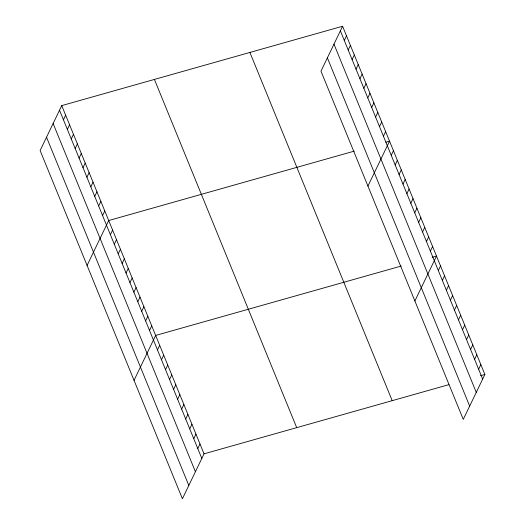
<?xml version="1.0" encoding="UTF-8"?>
<svg xmlns="http://www.w3.org/2000/svg" width="525" height="525" viewBox="0 0 525 525"><rect width="100%" height="100%" fill="white"/><g stroke="black" fill="none" stroke-linecap="round" stroke-linejoin="round"><path stroke-width="0.79" d="M61.74 105.61L40.123 150.524L182.411 498.75L204.022 453.836L61.74 105.61L342.589 26.25L484.877 374.476L463.26 419.39L320.978 71.164L342.589 26.25M63.433 119.785L65.651 115.185M67.351 129.367L69.562 124.766M71.262 138.941L73.474 134.341M75.173 148.516L77.392 143.916M79.085 158.091L81.303 153.49M83.002 167.672L85.214 163.072M86.914 177.247L89.125 172.646M90.825 186.821L93.043 182.221M94.736 196.396L96.954 191.796M98.654 205.977L100.866 201.377M102.565 215.552L104.777 210.952M87.078 265.44L108.695 220.526L354.237 151.141M110.388 234.701L112.606 230.101M114.306 244.276L116.517 239.676M118.217 253.857L120.428 249.257M122.128 263.432L124.346 258.832M126.039 273.007L128.257 268.406M129.957 282.581L132.169 277.981M133.868 292.162L136.08 287.562M137.78 301.737L139.998 297.137M141.691 311.312L143.909 306.712M145.609 320.887L147.82 316.286M149.52 330.468L151.732 325.868M134.032 380.349L155.649 335.442L401.192 266.057M157.467 349.906L159.679 345.306M161.497 359.776L163.708 355.176M165.526 369.639L167.744 365.039M169.562 379.509L171.773 374.909M173.591 389.373L175.803 384.773M344.288 40.425L346.5 35.825M177.621 399.243L179.839 394.642M348.2 50L350.418 45.399M181.65 409.106L183.868 404.506M352.117 59.581L354.329 54.981M185.686 418.976L187.898 414.376M356.029 69.156L358.24 64.555M189.715 428.84L191.927 424.239M359.94 78.73L362.152 74.13M193.745 438.71L195.963 434.109M363.851 88.305L366.069 83.705M197.781 448.573L199.992 443.973M367.769 97.886L369.981 93.286M371.68 107.461L373.892 102.861M375.592 117.036L377.803 112.435M379.503 126.61L381.721 122.01M383.421 136.192L385.632 131.591M367.933 186.073L389.543 141.166L385.868 142.203M391.243 155.341L393.455 150.741M395.154 164.916L397.373 160.315M399.072 174.497L401.284 169.897M402.983 184.072L405.195 179.471M406.895 193.646L409.106 189.046M410.806 203.221L413.024 198.621M414.724 212.802L416.935 208.202M418.635 222.377L420.847 217.777M422.546 231.952L424.758 227.351M426.458 241.526L428.676 236.926M430.375 251.107L432.587 246.507M414.888 300.989L436.498 256.082L432.088 257.329M438.316 270.546L440.527 265.945M442.345 280.416L444.563 275.815M446.381 290.279L448.593 285.679M450.411 300.149L452.622 295.549M454.44 310.012L456.658 305.412M458.476 319.882L460.688 315.282M462.505 329.746L464.717 325.146M466.535 339.616L468.753 335.016M470.571 349.479L472.782 344.879M474.6 359.343L476.812 354.742M478.629 369.213L480.848 364.613M204.022 453.836L448.836 384.661M480.46 375.723L484.877 374.476M340.377 30.85L482.665 379.076M333.972 44.153L476.26 392.378M327.377 57.862L469.665 406.087M249.907 52.441L392.195 400.667M154.416 79.419L296.704 427.652M59.522 110.211L201.81 458.437M53.123 123.513L195.412 471.745M46.528 137.222L188.81 485.448"/></g></svg>
